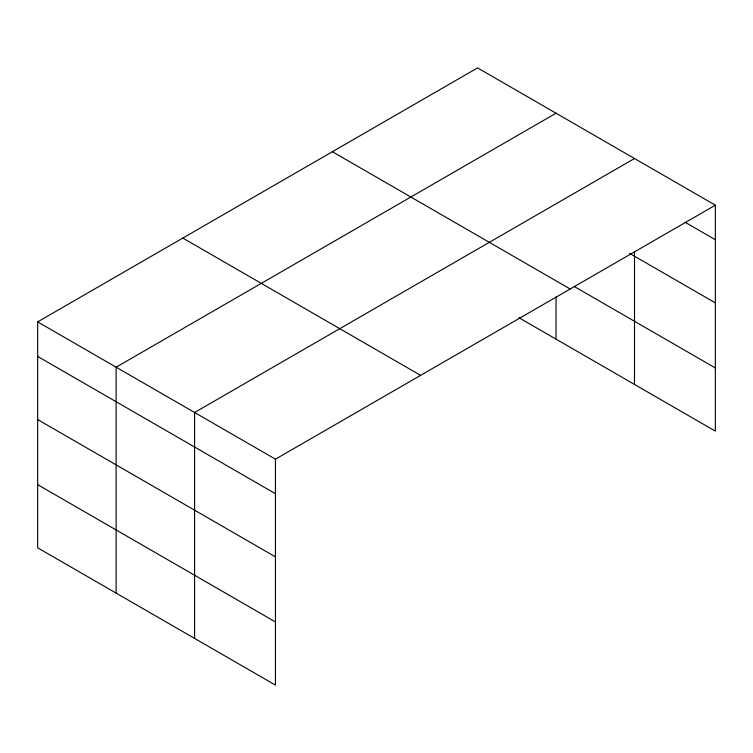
<?xml version="1.0" encoding="UTF-8"?>
<svg xmlns="http://www.w3.org/2000/svg" width="753" height="753" viewBox="0 0 753 753"><rect width="100%" height="100%" fill="white"/><g stroke="black" fill="none" stroke-linecap="round" stroke-linejoin="round"><path stroke-width="1.13" d="M715.35 205.192L477.553 67.902L37.65 321.879L37.65 547.808L275.447 685.098L275.447 459.17L715.35 205.192L715.35 431.121L518.798 317.644M556.025 113.214L116.122 367.191L116.122 593.11M634.497 158.516L194.594 412.493L194.594 638.412M685.032 222.229L715.35 239.727M629.47 253.309L715.35 302.885M574.134 286.432L715.35 367.963M332.384 151.72L570.181 289.011M182.819 238.07L420.616 375.361M37.65 321.879L275.447 459.17M37.65 356.414L275.447 493.704M37.65 419.572L275.447 556.862M37.65 484.65L275.447 621.94M634.497 251.53L634.497 384.435M556.025 297.03L556.025 339.132"/></g></svg>
